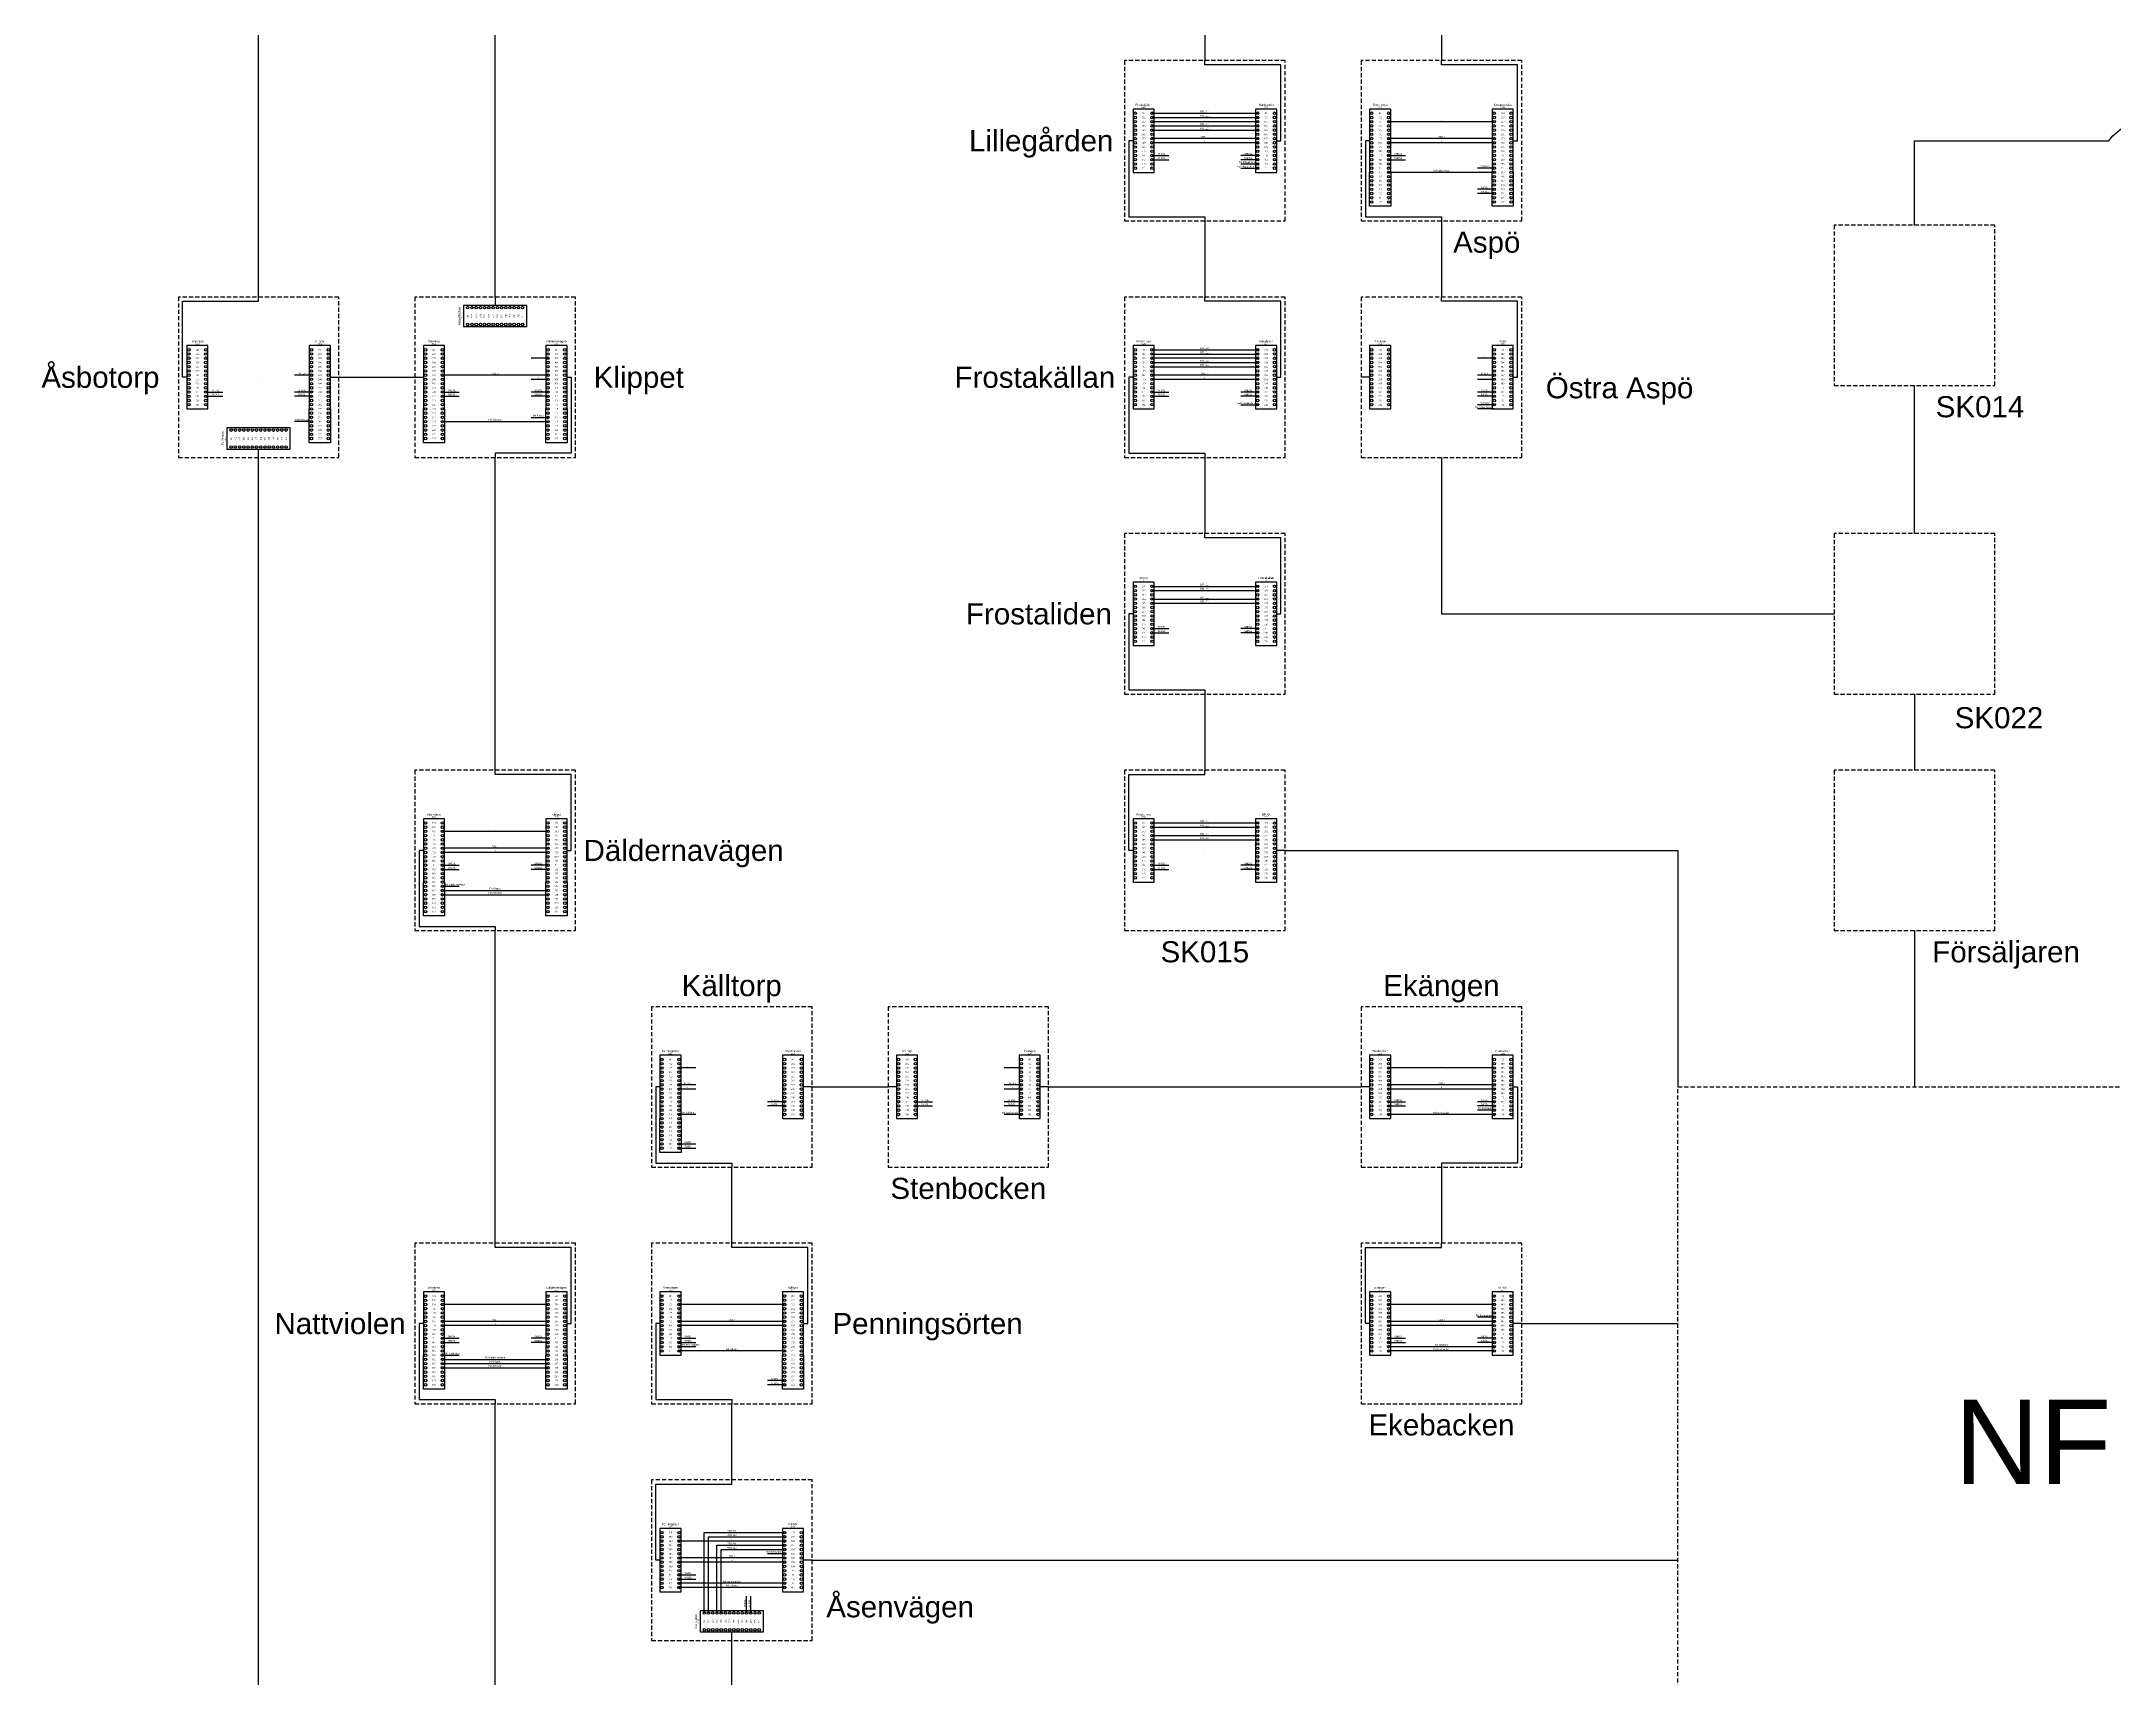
# Model space of a CAD drawing. Header units: millimetres. Extents: x -2095 to 4, y -833 to 1125.
# Drawn here: x -1953.1 to -1462.4, y 454 to 841.5 of the extents above; entities that cross this region are included whole.
import ezdxf
from ezdxf.enums import TextEntityAlignment as Align

# ---------------------------------------------------------------- set-up
doc = ezdxf.new("R2010")
doc.units = ezdxf.units.MM
doc.header["$MEASUREMENT"] = 0
doc.linetypes.add('DASHEDX2', pattern=[1.5, 1, -0.5])
for name, color, linetype in [('FEL', 1, 'Continuous'), ('Infotext', 7, 'Continuous'), ('Linje', 7, 'Continuous'), ('MINUS', 7, 'Continuous'), ('Plint', 7, 'Continuous'), ('PLUS', 7, 'Continuous'), ('RTU+', 7, 'Continuous'), ('RTU211', 5, 'Continuous'), ('SENEA', 3, 'Continuous'), ('Station', 7, 'DASHEDX2')]:
    doc.layers.add(name, color=color, linetype=linetype)
doc.styles.add('plintnummer', font='iso.shx')
doc.styles.get("Standard").update_dxf_attribs({"font": 'arial.ttf'})

# ---------------------------------------------------------------- blocks, each defined once
blk = doc.blocks.new('fstn')
blk.add_lwpolyline([(0, 168), (168, 168), (168, 0), (0, 0)], close=True)
blk.add_attdef('FÖRDELNINGSSTATION', text='', height=20).set_placement((84, 84), align=Align.MIDDLE_CENTER)
blk = doc.blocks.new('stn4')
blk.add_lwpolyline([(-19, -19), (19, -19), (19, 19), (-19, 19)], close=True)
blk.add_attdef('STATIONSNAMN', text='', height=5).set_placement((0, -24), align=Align.MIDDLE_CENTER)
blk = doc.blocks.new('*U12')
for p, q in [((5, 15), (0, 15)), ((0, 15), (0, 0)), ((5, 0), (5, 15))]:
    blk.add_line(p, q)
blk.add_lwpolyline([(5, 0), (5, -8), (0, -8), (0, 0)])
for centre in [(0.5, 14), (0.5, 13), (0.5, 12), (0.5, 11), (0.5, 10), (4.5, 14), (4.5, 13), (4.5, 12), (4.5, 11), (4.5, 10), (0.5, 9), (0.5, 8), (0.5, 7), (0.5, 6), (0.5, 5), (4.5, 9), (4.5, 8), (4.5, 7), (4.5, 6), (4.5, 5), (0.5, 4), (0.5, 3), (0.5, 2), (0.5, 1), (0.5, 0), (4.5, 4), (4.5, 3), (4.5, 2), (4.5, 1), (4.5, 0), (0.5, -1), (0.5, -2), (0.5, -3), (0.5, -4), (0.5, -5), (4.5, -1), (4.5, -2), (4.5, -3), (4.5, -4), (4.5, -5), (0.5, -6), (0.5, -7), (4.5, -6), (4.5, -7)]:
    blk.add_circle(centre, 0.3)
at = {"lineweight": 5, "char_height": 0.4, "attachment_point": 5, "style": 'plintnummer'}
for s, insert in [('204', (2.5, 11)), ('203', (2.5, 12)), ('205', (2.5, 10)), ('202', (2.5, 13)), ('201', (2.5, 14)), ('208', (2.5, 7)), ('206', (2.5, 9)), ('207', (2.5, 8)), ('209', (2.5, 6)), ('210', (2.5, 5)), ('214', (2.5, 1)), ('215', (2.5, 0)), ('212', (2.5, 3)), ('213', (2.5, 2)), ('211', (2.5, 4)), ('220', (2.5, -5)), ('216', (2.5, -1)), ('218', (2.5, -3)), ('219', (2.5, -4)), ('217', (2.5, -2)), ('222', (2.5, -7)), ('221', (2.5, -6))]:
    blk.add_mtext_dynamic_manual_height_columns(s, width=1.4076, gutter_width=1, heights=[0], dxfattribs=dict(at, insert=insert))
for tag, height, p in [('KABELNUMMER', 0.3, (2.5, 15.4)), ('TILL', 0.5, (2.5, 16))]:
    blk.add_attdef(tag, text='', height=height).set_placement(p, align=Align.MIDDLE_CENTER)
blk = doc.blocks.new('*U8')
for p, q in [((5, 15), (0, 15)), ((0, 15), (0, 0)), ((5, 0), (5, 15)), ((0, 0), (5, 0))]:
    blk.add_line(p, q)
for centre in [(0.5, 14), (0.5, 13), (0.5, 12), (0.5, 11), (0.5, 10), (4.5, 14), (4.5, 13), (4.5, 12), (4.5, 11), (4.5, 10), (0.5, 9), (0.5, 8), (0.5, 7), (0.5, 6), (0.5, 5), (4.5, 9), (4.5, 8), (4.5, 7), (4.5, 6), (4.5, 5), (0.5, 4), (0.5, 3), (0.5, 2), (0.5, 1), (4.5, 4), (4.5, 3), (4.5, 2), (4.5, 1)]:
    blk.add_circle(centre, 0.3)
at = {"lineweight": 5, "char_height": 0.4, "attachment_point": 5, "style": 'plintnummer'}
for s, insert in [('304', (2.5, 11)), ('302', (2.5, 13)), ('303', (2.5, 12)), ('305', (2.5, 10)), ('301', (2.5, 14)), ('308', (2.5, 7)), ('309', (2.5, 6)), ('306', (2.5, 9)), ('307', (2.5, 8)), ('310', (2.5, 5)), ('314', (2.5, 1)), ('313', (2.5, 2)), ('312', (2.5, 3)), ('311', (2.5, 4))]:
    blk.add_mtext_dynamic_manual_height_columns(s, width=1.4076, gutter_width=1, heights=[0], dxfattribs=dict(at, insert=insert))
for tag, height, p in [('KABELNUMMER', 0.3, (2.5, 15.4)), ('TILL', 0.5, (2.5, 16))]:
    blk.add_attdef(tag, text='', height=height).set_placement(p, align=Align.MIDDLE_CENTER)
blk = doc.blocks.new('*U4')
for p, q in [((5, 15), (0, 15)), ((0, 15), (0, 0)), ((5, 0), (5, 15)), ((0, 0), (5, 0))]:
    blk.add_line(p, q)
for centre in [(0.5, 14), (0.5, 13), (0.5, 12), (0.5, 11), (0.5, 10), (4.5, 14), (4.5, 13), (4.5, 12), (4.5, 11), (4.5, 10), (0.5, 9), (0.5, 8), (0.5, 7), (0.5, 6), (0.5, 5), (4.5, 9), (4.5, 8), (4.5, 7), (4.5, 6), (4.5, 5), (0.5, 4), (0.5, 3), (0.5, 2), (0.5, 1), (4.5, 4), (4.5, 3), (4.5, 2), (4.5, 1)]:
    blk.add_circle(centre, 0.3)
at = {"lineweight": 5, "char_height": 0.4, "attachment_point": 5, "style": 'plintnummer'}
for s, insert in [('104', (2.5, 11)), ('103', (2.5, 12)), ('105', (2.5, 10)), ('102', (2.5, 13)), ('101', (2.5, 14)), ('108', (2.5, 7)), ('106', (2.5, 9)), ('107', (2.5, 8)), ('109', (2.5, 6)), ('110', (2.5, 5)), ('114', (2.5, 1)), ('112', (2.5, 3)), ('113', (2.5, 2)), ('111', (2.5, 4))]:
    blk.add_mtext_dynamic_manual_height_columns(s, width=1.4076, gutter_width=1, heights=[0], dxfattribs=dict(at, insert=insert))
for tag, height, p in [('KABELNUMMER', 0.3, (2.5, 15.4)), ('TILL', 0.5, (2.5, 16))]:
    blk.add_attdef(tag, text='', height=height).set_placement(p, align=Align.MIDDLE_CENTER)
blk = doc.blocks.new('*U5')
for p, q in [((5, 15), (0, 15)), ((0, 15), (0, 0)), ((5, 0), (5, 15)), ((0, 0), (5, 0))]:
    blk.add_line(p, q)
for centre in [(0.5, 14), (0.5, 13), (0.5, 12), (0.5, 11), (0.5, 10), (4.5, 14), (4.5, 13), (4.5, 12), (4.5, 11), (4.5, 10), (0.5, 9), (0.5, 8), (0.5, 7), (0.5, 6), (0.5, 5), (4.5, 9), (4.5, 8), (4.5, 7), (4.5, 6), (4.5, 5), (0.5, 4), (0.5, 3), (0.5, 2), (0.5, 1), (4.5, 4), (4.5, 3), (4.5, 2), (4.5, 1)]:
    blk.add_circle(centre, 0.3)
at = {"lineweight": 5, "char_height": 0.4, "attachment_point": 5, "style": 'plintnummer'}
for s, insert in [('204', (2.5, 11)), ('203', (2.5, 12)), ('205', (2.5, 10)), ('202', (2.5, 13)), ('201', (2.5, 14)), ('208', (2.5, 7)), ('206', (2.5, 9)), ('207', (2.5, 8)), ('209', (2.5, 6)), ('210', (2.5, 5)), ('214', (2.5, 1)), ('212', (2.5, 3)), ('213', (2.5, 2)), ('211', (2.5, 4))]:
    blk.add_mtext_dynamic_manual_height_columns(s, width=1.4076, gutter_width=1, heights=[0], dxfattribs=dict(at, insert=insert))
for tag, height, p in [('KABELNUMMER', 0.3, (2.5, 15.4)), ('TILL', 0.5, (2.5, 16))]:
    blk.add_attdef(tag, text='', height=height).set_placement(p, align=Align.MIDDLE_CENTER)
blk = doc.blocks.new('*U13')
for p, q in [((5, 15), (0, 15)), ((0, 15), (0, 0)), ((5, 0), (5, 15))]:
    blk.add_line(p, q)
blk.add_lwpolyline([(5, 0), (5, -8), (0, -8), (0, 0)])
for centre in [(0.5, 14), (0.5, 13), (0.5, 12), (0.5, 11), (0.5, 10), (4.5, 14), (4.5, 13), (4.5, 12), (4.5, 11), (4.5, 10), (0.5, 9), (0.5, 8), (0.5, 7), (0.5, 6), (0.5, 5), (4.5, 9), (4.5, 8), (4.5, 7), (4.5, 6), (4.5, 5), (0.5, 4), (0.5, 3), (0.5, 2), (0.5, 1), (0.5, 0), (4.5, 4), (4.5, 3), (4.5, 2), (4.5, 1), (4.5, 0), (0.5, -1), (0.5, -2), (0.5, -3), (0.5, -4), (0.5, -5), (4.5, -1), (4.5, -2), (4.5, -3), (4.5, -4), (4.5, -5), (0.5, -6), (0.5, -7), (4.5, -6), (4.5, -7)]:
    blk.add_circle(centre, 0.3)
at = {"lineweight": 5, "char_height": 0.4, "attachment_point": 5, "style": 'plintnummer'}
for s, insert in [('104', (2.5, 11)), ('103', (2.5, 12)), ('105', (2.5, 10)), ('102', (2.5, 13)), ('101', (2.5, 14)), ('108', (2.5, 7)), ('106', (2.5, 9)), ('107', (2.5, 8)), ('109', (2.5, 6)), ('110', (2.5, 5)), ('114', (2.5, 1)), ('115', (2.5, 0)), ('112', (2.5, 3)), ('113', (2.5, 2)), ('111', (2.5, 4)), ('120', (2.5, -5)), ('115', (2.5, -1)), ('118', (2.5, -3)), ('119', (2.5, -4)), ('117', (2.5, -2)), ('122', (2.5, -7)), ('121', (2.5, -6))]:
    blk.add_mtext_dynamic_manual_height_columns(s, width=1.4076, gutter_width=1, heights=[0], dxfattribs=dict(at, insert=insert))
for tag, height, p in [('KABELNUMMER', 0.3, (2.5, 15.4)), ('TILL', 0.5, (2.5, 16))]:
    blk.add_attdef(tag, text='', height=height).set_placement(p, align=Align.MIDDLE_CENTER)

msp = doc.modelspace()

# ---------------------------------------------------------------- linework, layer by layer
at = {"layer": 'FEL'}
for points in [[(-1669.24, 812.49), (-1665.24, 812.49)], [(-1669.24, 811.49), (-1665.24, 811.49)], [(-1609.24, 810.49), (-1634.24, 810.49)], [(-1609.24, 811.49), (-1613.24, 811.49)], [(-1889.24, 751.49), (-1893.24, 751.49)], [(-1858.24, 751.49), (-1833.24, 751.49)], [(-1837.24, 752.49), (-1833.24, 752.49)], [(-1669.24, 755.49), (-1665.24, 755.49)], [(-1609.24, 755.49), (-1613.24, 755.49)], [(-1609.24, 754.49), (-1613.24, 754.49)], [(-1858.24, 641.49), (-1854.24, 641.49)], [(-1858.24, 640.49), (-1833.24, 640.49)], [(-1858.24, 639.49), (-1833.24, 639.49)], [(-1798.24, 587.49), (-1802.24, 587.49)], [(-1721.24, 587.49), (-1725.24, 587.49)], [(-1609.24, 587.49), (-1634.24, 587.49)], [(-1609.24, 588.49), (-1613.24, 588.49)], [(-1609.24, 539.49), (-1613.24, 539.49)], [(-1858.24, 530.49), (-1854.24, 530.49)], [(-1798.24, 532.49), (-1802.24, 532.49)], [(-1777.24, 531.49), (-1802.24, 531.49)], [(-1609.24, 532.49), (-1634.24, 532.49)], [(-1609.24, 531.49), (-1634.24, 531.49)], [(-1858.24, 529.49), (-1833.24, 529.49)], [(-1858.24, 528.49), (-1833.24, 528.49)], [(-1858.24, 527.49), (-1833.24, 527.49)], [(-1777.24, 483.49), (-1781.24, 483.49)], [(-1777.24, 476.49), (-1802.24, 476.49)], [(-1777.24, 475.49), (-1802.24, 475.49)]]:
    msp.add_lwpolyline(points, dxfattribs=at)
at = {"layer": 'Linje'}
for points in [[(-1845.74, 780.99), (-1845.74, 966.99)], [(-1901.74, 780.99), (-1901.74, 854.99)], [(-1677.74, 854.99), (-1677.74, 836.99)], [(-1660.74, 817.99), (-1659.74, 817.99), (-1659.74, 835.99), (-1677.74, 835.99), (-1677.74, 836.99)], [(-1604.74, 817.99), (-1603.74, 817.99), (-1603.74, 835.99), (-1621.74, 835.99), (-1621.74, 836.99)], [(-1694.74, 817.99), (-1695.74, 817.99), (-1695.74, 799.99), (-1677.74, 799.99), (-1677.74, 798.99)], [(-1638.74, 817.99), (-1639.74, 817.99), (-1639.74, 799.99), (-1621.74, 799.99), (-1621.74, 798.99)], [(-1677.74, 798.99), (-1677.74, 780.99)], [(-1918.74, 761.99), (-1919.74, 761.99), (-1919.74, 779.99), (-1901.74, 779.99), (-1901.74, 780.99)], [(-1845.74, 780.99), (-1845.74, 778.99)], [(-1660.74, 761.99), (-1659.74, 761.99), (-1659.74, 779.99), (-1677.74, 779.99), (-1677.74, 780.99)], [(-1604.74, 761.99), (-1603.74, 761.99), (-1603.74, 779.99), (-1621.74, 779.99), (-1621.74, 780.99)], [(-1884.74, 761.99), (-1882.74, 761.99)], [(-1882.74, 761.99), (-1864.74, 761.99)], [(-1864.74, 761.99), (-1862.74, 761.99)], [(-1828.74, 761.99), (-1827.74, 761.99), (-1827.74, 743.99), (-1845.74, 743.99), (-1845.74, 742.99)], [(-1694.74, 761.99), (-1695.74, 761.99), (-1695.74, 743.99), (-1677.74, 743.99), (-1677.74, 742.99)], [(-1638.74, 761.99), (-1640.74, 761.99)], [(-1509.74, 724.99), (-1509.74, 760.02)], [(-1901.74, 742.99), (-1901.74, 744.99)], [(-1864.74, 313.99), (-1901.74, 313.99), (-1901.74, 742.99)], [(-1845.74, 668.99), (-1845.74, 742.99)], [(-1677.74, 742.99), (-1677.74, 724.99)], [(-1621.74, 742.99), (-1621.74, 705.99), (-1528.74, 705.99)], [(-1660.74, 705.99), (-1659.74, 705.99), (-1659.74, 723.99), (-1677.74, 723.99), (-1677.74, 724.99)], [(-1694.74, 705.99), (-1695.74, 705.99), (-1695.74, 687.99), (-1677.74, 687.99), (-1677.74, 686.99)], [(-1677.74, 686.99), (-1677.74, 668.99)], [(-1509.74, 686.99), (-1509.74, 668.99)], [(-1828.74, 649.99), (-1827.74, 649.99), (-1827.74, 667.99), (-1845.74, 667.99), (-1845.74, 668.99)], [(-1694.74, 649.99), (-1695.74, 649.99), (-1695.74, 667.99), (-1677.74, 667.99), (-1677.74, 668.99)], [(-1862.74, 649.99), (-1863.74, 649.99), (-1863.74, 631.99), (-1845.74, 631.99), (-1845.74, 630.99)], [(-1658.74, 649.99), (-1660.74, 649.99)], [(-1658.74, 649.99), (-1565.74, 649.99), (-1565.74, 593.99)], [(-1845.74, 556.99), (-1845.74, 630.99)], [(-1509.74, 630.99), (-1509.74, 593.99)], [(-1806.74, 593.99), (-1807.74, 593.99), (-1807.74, 575.99), (-1789.74, 575.99), (-1789.74, 574.99)], [(-1770.74, 593.99), (-1772.74, 593.99)], [(-1770.74, 593.99), (-1752.74, 593.99)], [(-1750.74, 593.99), (-1752.74, 593.99)], [(-1714.74, 593.99), (-1716.74, 593.99)], [(-1714.74, 593.99), (-1640.74, 593.99)], [(-1638.74, 593.99), (-1640.74, 593.99)], [(-1604.74, 593.99), (-1603.74, 593.99), (-1603.74, 575.99), (-1621.74, 575.99), (-1621.74, 574.99)], [(-1789.74, 556.99), (-1789.74, 574.99)], [(-1621.74, 574.99), (-1621.74, 556.99)], [(-1828.74, 537.99), (-1827.74, 537.99), (-1827.74, 555.99), (-1845.74, 555.99), (-1845.74, 556.99)], [(-1772.74, 537.99), (-1771.74, 537.99), (-1771.74, 555.99), (-1789.74, 555.99), (-1789.74, 556.99)], [(-1638.74, 537.99), (-1639.74, 537.99), (-1639.74, 555.99), (-1621.74, 555.99), (-1621.74, 556.99)], [(-1862.74, 537.99), (-1863.74, 537.99), (-1863.74, 519.99), (-1845.74, 519.99), (-1845.74, 518.99)], [(-1806.74, 537.99), (-1807.74, 537.99), (-1807.74, 519.99), (-1789.74, 519.99), (-1789.74, 518.99)], [(-1602.74, 537.99), (-1604.74, 537.99)], [(-1602.74, 537.99), (-1565.74, 537.99)], [(-1845.74, 444.99), (-1845.74, 518.99)], [(-1789.74, 500.99), (-1789.74, 518.99)], [(-1806.74, 481.99), (-1807.74, 481.99), (-1807.74, 499.99), (-1789.74, 499.99), (-1789.74, 500.99)], [(-1770.74, 481.99), (-1772.74, 481.99)], [(-1770.74, 481.99), (-1565.74, 481.99)], [(-1789.74, 462.99), (-1789.74, 464.99)], [(-1789.74, 444.99), (-1789.74, 462.99)]]:
    msp.add_lwpolyline(points, dxfattribs=at)
msp.add_lwpolyline([(-1509.74, 798.02), (-1509.74, 817.99), (-1463.74, 817.99, -0.5), (-1443.74, 817.99), (-1416.74, 817.99)], format="xyb", dxfattribs=at)
for points in [[(-1901.74, 761.99), (-1901.74, 761.99)], [(-1677.74, 649.99), (-1677.74, 649.99)], [(-1621.74, 593.99), (-1621.74, 593.99)], [(-1789.74, 481.99), (-1789.74, 481.99)]]:
    msp.add_lwpolyline(points, close=True, dxfattribs=at)
at = {"layer": 'MINUS'}
for points in [[(-1665.24, 822.49), (-1690.24, 822.49)], [(-1609.24, 822.49), (-1634.24, 822.49)], [(-1833.24, 766.49), (-1837.24, 766.49)], [(-1665.24, 766.49), (-1690.24, 766.49)], [(-1609.24, 766.49), (-1613.24, 766.49)], [(-1833.24, 654.49), (-1858.24, 654.49)], [(-1798.24, 598.49), (-1802.24, 598.49)], [(-1721.24, 598.49), (-1725.24, 598.49)], [(-1609.24, 598.49), (-1634.24, 598.49)], [(-1833.24, 542.49), (-1858.24, 542.49)], [(-1777.24, 542.49), (-1802.24, 542.49)], [(-1609.24, 542.49), (-1634.24, 542.49)], [(-1777.24, 486.49), (-1802.24, 486.49)]]:
    msp.add_lwpolyline(points, dxfattribs=at)
at = {"layer": 'PLUS'}
for points in [[(-1621.74, 854.99), (-1621.74, 836.99)], [(-1665.24, 817.49), (-1690.24, 817.49)], [(-1609.24, 817.49), (-1634.24, 817.49)], [(-1621.74, 798.99), (-1621.74, 780.99)], [(-1833.24, 761.49), (-1837.24, 761.49)], [(-1665.24, 761.49), (-1690.24, 761.49)], [(-1609.24, 761.49), (-1613.24, 761.49)], [(-1833.24, 649.49), (-1858.24, 649.49)], [(-1798.24, 593.49), (-1802.24, 593.49)], [(-1721.24, 593.49), (-1725.24, 593.49)], [(-1609.24, 593.49), (-1634.24, 593.49)], [(-1833.24, 537.49), (-1858.24, 537.49)], [(-1777.24, 537.49), (-1802.24, 537.49)], [(-1609.24, 537.49), (-1634.24, 537.49)], [(-1777.24, 481.49), (-1802.24, 481.49)]]:
    msp.add_lwpolyline(points, dxfattribs=at)
at = {"layer": 'RTU+'}
for points in [[(-1665.24, 818.49), (-1690.24, 818.49), (-1690.24, 818.49), (-1690.24, 818.49)], [(-1609.24, 818.49), (-1634.24, 818.49), (-1634.24, 818.49), (-1634.24, 818.49)], [(-1889.24, 762.49), (-1893.24, 762.49)], [(-1833.24, 762.49), (-1858.24, 762.49), (-1858.24, 762.49), (-1858.24, 762.49)], [(-1665.24, 762.49), (-1690.24, 762.49), (-1690.24, 762.49), (-1690.24, 762.49)], [(-1609.24, 762.49), (-1613.24, 762.49)], [(-1833.24, 650.49), (-1858.24, 650.49), (-1858.24, 650.49), (-1858.24, 650.49)], [(-1798.24, 594.49), (-1802.24, 594.49), (-1802.24, 594.49), (-1802.24, 594.49)], [(-1721.24, 594.49), (-1725.24, 594.49)], [(-1609.24, 594.49), (-1634.24, 594.49), (-1634.24, 594.49), (-1634.24, 594.49)], [(-1833.24, 538.49), (-1858.24, 538.49), (-1858.24, 538.49), (-1858.24, 538.49)], [(-1777.24, 538.49), (-1802.24, 538.49), (-1802.24, 538.49), (-1802.24, 538.49)], [(-1609.24, 538.49), (-1634.24, 538.49), (-1634.24, 538.49), (-1634.24, 538.49)], [(-1777.24, 482.49), (-1802.24, 482.49), (-1802.24, 482.49), (-1802.24, 482.49)]]:
    msp.add_lwpolyline(points, dxfattribs=at)
at = {"layer": 'RTU211'}
for points in [[(-1690.24, 824.49), (-1665.24, 824.49)], [(-1690.24, 823.49), (-1665.24, 823.49)], [(-1690.24, 821.49), (-1665.24, 821.49)], [(-1690.24, 820.49), (-1665.24, 820.49)], [(-1690.24, 768.49), (-1665.24, 768.49)], [(-1690.24, 767.49), (-1665.24, 767.49)], [(-1690.24, 765.49), (-1665.24, 765.49)], [(-1690.24, 764.49), (-1665.24, 764.49)], [(-1690.24, 712.49), (-1665.24, 712.49)], [(-1690.24, 711.49), (-1665.24, 711.49)], [(-1690.24, 709.49), (-1665.24, 709.49)], [(-1690.24, 708.49), (-1665.24, 708.49)], [(-1690.24, 656.49), (-1665.24, 656.49)], [(-1690.24, 655.49), (-1665.24, 655.49)], [(-1690.24, 653.49), (-1665.24, 653.49)], [(-1690.24, 652.49), (-1665.24, 652.49)], [(-1796.24, 469.49), (-1796.24, 488.49), (-1777.24, 488.49)], [(-1795.24, 469.49), (-1795.24, 487.49), (-1777.24, 487.49)], [(-1793.24, 469.49), (-1793.24, 485.49), (-1777.24, 485.49)], [(-1792.24, 469.49), (-1792.24, 484.49), (-1777.24, 484.49)]]:
    msp.add_lwpolyline(points, dxfattribs=at)
at = {"layer": 'SENEA'}
for points in [[(-1690.24, 814.49), (-1686.24, 814.49)], [(-1690.24, 813.49), (-1686.24, 813.49)], [(-1665.24, 814.49), (-1669.24, 814.49)], [(-1665.24, 813.49), (-1669.24, 813.49)], [(-1634.24, 814.49), (-1630.24, 814.49)], [(-1634.24, 813.49), (-1630.24, 813.49)], [(-1609.24, 806.49), (-1613.24, 806.49)], [(-1609.24, 805.49), (-1613.24, 805.49)], [(-1914.24, 758.49), (-1910.24, 758.49)], [(-1914.24, 757.49), (-1910.24, 757.49)], [(-1889.24, 758.49), (-1893.24, 758.49)], [(-1889.24, 757.49), (-1893.24, 757.49)], [(-1858.24, 758.49), (-1854.24, 758.49)], [(-1858.24, 757.49), (-1854.24, 757.49)], [(-1833.24, 758.49), (-1837.24, 758.49)], [(-1833.24, 757.49), (-1837.24, 757.49)], [(-1690.24, 758.49), (-1686.24, 758.49)], [(-1690.24, 757.49), (-1686.24, 757.49)], [(-1665.24, 758.49), (-1669.24, 758.49)], [(-1665.24, 757.49), (-1669.24, 757.49)], [(-1609.24, 758.49), (-1613.24, 758.49)], [(-1609.24, 757.49), (-1613.24, 757.49)], [(-1690.24, 702.49), (-1686.24, 702.49)], [(-1665.24, 702.49), (-1669.24, 702.49)], [(-1690.24, 701.49), (-1686.24, 701.49)], [(-1665.24, 701.49), (-1669.24, 701.49)], [(-1858.24, 646.49), (-1854.24, 646.49)], [(-1858.24, 645.49), (-1854.24, 645.49)], [(-1833.24, 646.49), (-1837.24, 646.49)], [(-1833.24, 645.49), (-1837.24, 645.49)], [(-1690.24, 646.49), (-1686.24, 646.49)], [(-1690.24, 645.49), (-1686.24, 645.49)], [(-1665.24, 646.49), (-1669.24, 646.49)], [(-1665.24, 645.49), (-1669.24, 645.49)], [(-1777.24, 590.49), (-1781.24, 590.49)], [(-1777.24, 589.49), (-1781.24, 589.49)], [(-1746.24, 590.49), (-1742.24, 590.49)], [(-1746.24, 589.49), (-1742.24, 589.49)], [(-1721.24, 590.49), (-1725.24, 590.49)], [(-1721.24, 589.49), (-1725.24, 589.49)], [(-1634.24, 590.49), (-1630.24, 590.49)], [(-1634.24, 589.49), (-1630.24, 589.49)], [(-1609.24, 590.49), (-1613.24, 590.49)], [(-1609.24, 589.49), (-1613.24, 589.49)], [(-1802.24, 580.49), (-1798.24, 580.49)], [(-1802.24, 579.49), (-1798.24, 579.49)], [(-1858.24, 534.49), (-1854.24, 534.49)], [(-1858.24, 533.49), (-1854.24, 533.49)], [(-1833.24, 534.49), (-1837.24, 534.49)], [(-1833.24, 533.49), (-1837.24, 533.49)], [(-1802.24, 534.49), (-1798.24, 534.49)], [(-1802.24, 533.49), (-1798.24, 533.49)], [(-1634.24, 534.49), (-1630.24, 534.49)], [(-1634.24, 533.49), (-1630.24, 533.49)], [(-1609.24, 534.49), (-1613.24, 534.49)], [(-1609.24, 533.49), (-1613.24, 533.49)], [(-1777.24, 524.49), (-1781.24, 524.49)], [(-1777.24, 523.49), (-1781.24, 523.49)], [(-1802.24, 478.49), (-1798.24, 478.49)], [(-1802.24, 477.49), (-1798.24, 477.49)], [(-1786.24, 469.49), (-1786.24, 473.49)], [(-1785.24, 469.49), (-1785.24, 473.49)]]:
    msp.add_lwpolyline(points, dxfattribs=at)

# ---------------------------------------------------------------- block references
at = {"layer": 'Plint'}
for name, p, values in [('*U5', (-1694.74, 810.49), {'TILL': 'Frostakällan', 'KABELNUMMER': 'S297'}), ('*U4', (-1665.74, 810.49), {'TILL': 'Halsbandet', 'KABELNUMMER': 'S235'}), ('*U13', (-1638.74, 810.49), {'TILL': 'Östra Aspö', 'KABELNUMMER': 'S435'}), ('*U12', (-1609.74, 810.49), {'TILL': 'Karstorpssjön', 'KABELNUMMER': 'S544'}), ('*U8', (-1918.74, 754.49), {'TILL': 'Höjentorp', 'KABELNUMMER': 'S613'}), ('*U12', (-1889.74, 754.49), {'TILL': 'Klippet', 'KABELNUMMER': 'S371'}), ('*U12', (-1862.74, 754.49), {'TILL': 'Åsbotorp', 'KABELNUMMER': 'S371'}), ('*U13', (-1833.74, 754.49), {'TILL': 'Däldernavägen', 'KABELNUMMER': 'S369'}), ('*U4', (-1694.74, 754.49), {'TILL': 'Frostaliden', 'KABELNUMMER': 'S460'}), ('*U5', (-1665.74, 754.49), {'TILL': 'Lillegården', 'KABELNUMMER': 'S297'}), ('*U5', (-1638.74, 754.49), {'TILL': 'För ände', 'KABELNUMMER': 'S746'}), ('*U4', (-1609.74, 754.49), {'TILL': 'Aspö', 'KABELNUMMER': 'S435'}), ('*U5', (-1694.74, 698.49), {'TILL': 'SK015', 'KABELNUMMER': 'S'}), ('*U5', (-1665.74, 698.49), {'TILL': 'Frostakällan', 'KABELNUMMER': 'S'}), ('*U13', (-1862.74, 642.49), {'TILL': 'Nattviolen', 'KABELNUMMER': 'S332'}), ('*U12', (-1833.74, 642.49), {'TILL': 'Klippet', 'KABELNUMMER': 'S369'}), ('*U5', (-1694.74, 642.49), {'TILL': 'Frostaliden', 'KABELNUMMER': 'S297'}), ('*U5', (-1665.74, 642.49), {'TILL': 'NF-KK', 'KABELNUMMER': 'S273'}), ('*U13', (-1806.74, 586.49), {'TILL': 'Penningörten', 'KABELNUMMER': 'S352'}), ('*U5', (-1777.74, 586.49), {'TILL': 'Stenbocken', 'KABELNUMMER': 'S312'}), ('*U5', (-1750.74, 586.49), {'TILL': 'Källtorp', 'KABELNUMMER': 'S312'}), ('*U4', (-1721.74, 586.49), {'TILL': 'Ekängen', 'KABELNUMMER': 'S275'}), ('*U5', (-1638.74, 586.49), {'TILL': 'Stenbocken', 'KABELNUMMER': 'S275'}), ('*U4', (-1609.74, 586.49), {'TILL': 'Ekebacken', 'KABELNUMMER': 'S326'}), ('*U13', (-1862.74, 530.49), {'TILL': 'Stammen', 'KABELNUMMER': 'S332'}), ('*U12', (-1833.74, 530.49), {'TILL': 'Däldernavägen', 'KABELNUMMER': 'S489'}), ('*U4', (-1806.74, 530.49), {'TILL': 'Åsenvägen', 'KABELNUMMER': 'S324'}), ('*U12', (-1777.74, 530.49), {'TILL': 'Källtorp', 'KABELNUMMER': 'S352'}), ('*U5', (-1638.74, 530.49), {'TILL': 'Ekängen', 'KABELNUMMER': 'S275'}), ('*U4', (-1609.74, 530.49), {'TILL': 'NF-KK', 'KABELNUMMER': 'S411'}), ('*U8', (-1806.74, 474.49), {'TILL': 'Penningörten', 'KABELNUMMER': 'S324'}), ('*U4', (-1777.74, 474.49), {'TILL': 'NF-KK', 'KABELNUMMER': 'S193'})]:
    msp.add_blockref(name, p, dxfattribs=at).add_auto_attribs(values)
at = {"layer": 'Plint', "rotation": 90.00000000000001}
for name, p, values in [('*U8', (-1838.24, 773.99), {'TILL': 'Hasselbacken', 'KABELNUMMER': 'S727'}), ('*U4', (-1894.24, 744.99), {'TILL': 'TV-Station', 'KABELNUMMER': 'S577'}), ('*U5', (-1782.24, 464.99), {'TILL': 'Gullpudran', 'KABELNUMMER': 'S193'})]:
    msp.add_blockref(name, p, dxfattribs=at).add_auto_attribs(values)
at = {"layer": 'Station'}
ref = msp.add_blockref('stn4', (-1677.74, 817.99), dxfattribs=at)
ref.add_attrib('STATIONSNAMN', 'Lillegården', dxfattribs={"layer": '0', "height": 5}).set_placement((-1716.49, 817.99), align=Align.MIDDLE_CENTER)
ref = msp.add_blockref('stn4', (-1621.74, 817.99), dxfattribs=at)
ref.add_attrib('STATIONSNAMN', 'Aspö', dxfattribs={"layer": '0', "height": 5}).set_placement((-1611.01, 793.99), align=Align.MIDDLE_CENTER)
ref = msp.add_blockref('stn4', (-1509.74, 779.02), dxfattribs=at)
ref.add_attrib('STATIONSNAMN', 'SK014', dxfattribs={"layer": '0', "height": 5}).set_placement((-1494.25, 755.02), align=Align.MIDDLE_CENTER)
ref = msp.add_blockref('stn4', (-1901.74, 761.99), dxfattribs=at)
ref.add_attrib('STATIONSNAMN', 'Åsbotorp', dxfattribs={"layer": '0', "height": 5}).set_placement((-1939.19, 761.99), align=Align.MIDDLE_CENTER)
ref = msp.add_blockref('stn4', (-1845.74, 761.99), dxfattribs=at)
ref.add_attrib('STATIONSNAMN', 'Klippet', dxfattribs={"layer": '0', "height": 5}).set_placement((-1811.74, 761.99), align=Align.MIDDLE_CENTER)
ref = msp.add_blockref('stn4', (-1677.74, 761.99), dxfattribs=at)
ref.add_attrib('STATIONSNAMN', 'Frostakällan', dxfattribs={"layer": '0', "height": 5}).set_placement((-1717.98, 761.99), align=Align.MIDDLE_CENTER)
ref = msp.add_blockref('stn4', (-1621.74, 761.99), dxfattribs=at)
ref.add_attrib('STATIONSNAMN', 'Östra Aspö', dxfattribs={"layer": '0', "height": 5}).set_placement((-1579.57, 759.51), align=Align.MIDDLE_CENTER)
ref = msp.add_blockref('stn4', (-1677.74, 705.99), dxfattribs=at)
ref.add_attrib('STATIONSNAMN', 'Frostaliden', dxfattribs={"layer": '0', "height": 5}).set_placement((-1717.02, 705.99), align=Align.MIDDLE_CENTER)
ref = msp.add_blockref('stn4', (-1509.74, 705.99), dxfattribs=at)
ref.add_attrib('STATIONSNAMN', 'SK022', dxfattribs={"layer": '0', "height": 5}).set_placement((-1489.75, 681.4), align=Align.MIDDLE_CENTER)
ref = msp.add_blockref('stn4', (-1845.74, 649.99), dxfattribs=at)
ref.add_attrib('STATIONSNAMN', 'Däldernavägen', dxfattribs={"layer": '0', "height": 5}).set_placement((-1801.13, 649.99), align=Align.MIDDLE_CENTER)
for name, p, values in [('stn4', (-1677.74, 649.99), {'STATIONSNAMN': 'SK015'}), ('stn4', (-1733.74, 593.99), {'STATIONSNAMN': 'Stenbocken'}), ('fstn', (-1565.74, 425.99), {'FÖRDELNINGSSTATION': 'NF'}), ('stn4', (-1621.74, 537.99), {'STATIONSNAMN': 'Ekebacken'})]:
    msp.add_blockref(name, p, dxfattribs=at).add_auto_attribs(values)
ref = msp.add_blockref('stn4', (-1509.74, 649.99), dxfattribs=at)
ref.add_attrib('STATIONSNAMN', 'Försäljaren', dxfattribs={"layer": '0', "height": 5}).set_placement((-1488.07, 625.99), align=Align.MIDDLE_CENTER)
ref = msp.add_blockref('stn4', (-1789.74, 593.99), dxfattribs=at)
ref.add_attrib('STATIONSNAMN', 'Källtorp', dxfattribs={"layer": '0', "height": 5}).set_placement((-1789.74, 617.99), align=Align.MIDDLE_CENTER)
ref = msp.add_blockref('stn4', (-1621.74, 593.99), dxfattribs=at)
ref.add_attrib('STATIONSNAMN', 'Ekängen', dxfattribs={"layer": '0', "height": 5}).set_placement((-1621.74, 617.99), align=Align.MIDDLE_CENTER)
ref = msp.add_blockref('stn4', (-1845.74, 537.99), dxfattribs=at)
ref.add_attrib('STATIONSNAMN', 'Nattviolen', dxfattribs={"layer": '0', "height": 5}).set_placement((-1882.46, 537.99), align=Align.MIDDLE_CENTER)
ref = msp.add_blockref('stn4', (-1789.74, 537.99), dxfattribs=at)
ref.add_attrib('STATIONSNAMN', 'Penningsörten', dxfattribs={"layer": '0', "height": 5}).set_placement((-1743.38, 537.99), align=Align.MIDDLE_CENTER)
ref = msp.add_blockref('stn4', (-1789.74, 481.99), dxfattribs=at)
ref.add_attrib('STATIONSNAMN', 'Åsenvägen', dxfattribs={"layer": '0', "height": 5}).set_placement((-1749.88, 470.94), align=Align.MIDDLE_CENTER)

# ---------------------------------------------------------------- texts
at = {"layer": 'Infotext', "char_height": 0.4, "attachment_point": 5}
for s, width, insert in [('RTU 211', 3.887, (-1677.74, 824.89)), ('RTU 211', 3.887, (-1677.74, 823.89)), ('RTU 211', 3.887, (-1677.74, 821.89)), ('RTU 211', 3.887, (-1677.74, 820.89)), ('-', 3.887, (-1677.74, 822.89)), ('-', 3.887, (-1621.74, 822.89)), ('SHDSL', 3.887, (-1687.99, 814.89)), ('RTU +', 3.887, (-1677.74, 818.89)), ('+', 3.887, (-1677.74, 817.89)), ('SHDSL', 3.887, (-1667.49, 814.89)), ('SHDSL', 3.887, (-1631.99, 814.89)), ('RTU +', 3.887, (-1621.74, 818.89)), ('+', 3.887, (-1621.74, 817.89)), ('SHDSL', 3.887, (-1687.99, 813.89)), ('Fel Frostakällan', 6.4781, (-1668.04, 811.89)), ('Fel Lillegården', 3.887, (-1667.85, 812.89)), ('SHDSL', 3.887, (-1667.49, 813.89)), ('SHDSL', 3.887, (-1631.99, 813.89)), ('Fel Östra Aspö', 3.887, (-1621.74, 810.89)), ('Fel Aspö', 3.887, (-1611.49, 811.89)), ('SHDSL', 3.887, (-1611.49, 806.89)), ('SHDSL', 3.887, (-1611.49, 805.89)), ('-', 3.887, (-1835.49, 766.89)), ('RTU 211', 3.887, (-1677.74, 768.89)), ('RTU 211', 3.887, (-1677.74, 767.89)), ('RTU 211', 3.887, (-1677.74, 765.89)), ('-', 3.887, (-1677.74, 766.89)), ('-', 3.887, (-1611.49, 766.89)), ('RTU +', 3.887, (-1891.24, 762.89)), ('RTU +', 3.887, (-1845.74, 762.89)), ('+', 3.887, (-1835.49, 761.89)), ('RTU 211', 3.887, (-1677.74, 764.89)), ('RTU +', 3.887, (-1677.74, 762.89)), ('+', 3.887, (-1677.74, 761.89)), ('RTU +', 3.887, (-1611.49, 762.89)), ('+', 3.887, (-1611.49, 761.89)), ('SHDSL', 3.887, (-1911.99, 758.89)), ('SHDSL', 3.887, (-1911.99, 757.89)), ('SHDSL', 3.887, (-1891.49, 758.89)), ('SHDSL', 3.887, (-1891.49, 757.89)), ('SHDSL', 3.887, (-1855.99, 758.89)), ('SHDSL', 3.887, (-1855.99, 757.89)), ('SHDSL', 3.887, (-1835.49, 758.89)), ('SHDSL', 3.887, (-1835.49, 757.89)), ('SHDSL', 3.887, (-1687.99, 758.89)), ('SHDSL', 3.887, (-1687.99, 757.89)), ('Fel Frostakällan', 6.4781, (-1668.01, 755.89)), ('SHDSL', 3.887, (-1667.49, 758.89)), ('SHDSL', 3.887, (-1667.49, 757.89)), ('Fel Aspö', 3.887, (-1611.49, 755.89)), ('SHDSL', 3.887, (-1611.49, 758.89)), ('SHDSL', 3.887, (-1611.49, 757.89)), ('Fel Åsbotorp', 3.887, (-1891.44, 751.89)), ('Fel Åsbotorp', 3.887, (-1845.74, 751.89)), ('Fel Klippet', 3.887, (-1835.49, 752.89)), ('Fel Östra Aspö', 3.887, (-1611.79, 754.89)), ('RTU 211', 3.887, (-1677.74, 712.89)), ('RTU 211', 3.887, (-1677.74, 711.89)), ('RTU 211', 3.887, (-1677.74, 709.89)), ('RTU 211', 3.887, (-1677.74, 708.89)), ('SHDSL', 3.887, (-1687.99, 702.89)), ('SHDSL', 3.887, (-1687.99, 701.89)), ('SHDSL', 3.887, (-1667.49, 702.89)), ('SHDSL', 3.887, (-1667.49, 701.89)), ('-', 3.887, (-1845.74, 654.89)), ('RTU 211', 3.887, (-1677.74, 656.89)), ('RTU 211', 3.887, (-1677.74, 655.89)), ('RTU 211', 3.887, (-1677.74, 653.89)), ('RTU 211', 3.887, (-1677.74, 652.89)), ('RTU +', 3.887, (-1845.74, 650.89)), ('+', 3.887, (-1845.74, 649.89)), ('SHDSL', 3.887, (-1855.99, 646.89)), ('SHDSL', 3.887, (-1855.99, 645.89)), ('SHDSL', 3.887, (-1835.49, 646.89)), ('SHDSL', 3.887, (-1835.49, 645.89)), ('SHDSL', 3.887, (-1687.99, 646.89)), ('SHDSL', 3.887, (-1687.99, 645.89)), ('SHDSL', 3.887, (-1667.49, 646.89)), ('SHDSL', 3.887, (-1667.49, 645.89)), ('Fel Däldernavägen', 6.8958, (-1855.2, 641.89)), ('Fel Åsbotorp', 3.887, (-1845.74, 639.89)), ('Fel Klippet', 3.887, (-1845.74, 640.89)), ('-', 3.887, (-1800.24, 598.89)), ('-', 3.887, (-1723.24, 598.89)), ('-', 3.887, (-1621.74, 598.89)), ('RTU +', 3.887, (-1800.24, 594.89)), ('+', 3.887, (-1800.24, 593.89)), ('RTU +', 3.887, (-1723.24, 594.89)), ('+', 3.887, (-1723.24, 593.89)), ('RTU +', 3.887, (-1621.74, 594.89)), ('+', 3.887, (-1621.74, 593.89)), ('SHDSL', 3.887, (-1779.49, 590.89)), ('SHDSL', 3.887, (-1779.49, 589.89)), ('SHDSL', 3.887, (-1743.99, 590.89)), ('SHDSL', 3.887, (-1743.99, 589.89)), ('SHDSL', 3.887, (-1723.49, 590.89)), ('SHDSL', 3.887, (-1723.49, 589.89)), ('SHDSL', 3.887, (-1631.99, 590.89)), ('SHDSL', 3.887, (-1631.99, 589.89)), ('Fel Ekängen', 5.1495, (-1611.54, 588.89)), ('SHDSL', 3.887, (-1611.49, 590.89)), ('SHDSL', 3.887, (-1611.49, 589.89)), ('Fel Källtorp', 5.1495, (-1800.04, 587.89)), ('Fel Stenbocken', 5.1495, (-1723.87, 587.89)), ('Fel Stenbocken', 5.1495, (-1621.74, 587.89)), ('SHDSL', 3.887, (-1799.99, 580.89)), ('SHDSL', 3.887, (-1799.99, 579.89)), ('-', 3.887, (-1845.74, 542.89)), ('-', 3.887, (-1789.74, 542.89)), ('-', 3.887, (-1621.74, 542.89)), ('Fel Ekebacken', 5.1495, (-1611.74, 539.89)), ('SHDSL', 3.887, (-1855.99, 534.89)), ('RTU +', 3.887, (-1845.74, 538.89)), ('+', 3.887, (-1845.74, 537.89)), ('SHDSL', 3.887, (-1835.49, 534.89)), ('SHDSL', 3.887, (-1799.99, 534.89)), ('RTU +', 3.887, (-1789.74, 538.89)), ('+', 3.887, (-1789.74, 537.89)), ('SHDSL', 3.887, (-1631.99, 534.89)), ('RTU +', 3.887, (-1621.74, 538.89)), ('+', 3.887, (-1621.74, 537.89)), ('SHDSL', 3.887, (-1611.49, 534.89)), ('Fel Nattviolen', 3.887, (-1855.85, 530.89)), ('SHDSL', 3.887, (-1855.99, 533.89)), ('Fel Däldernavägen', 6.8958, (-1845.74, 529.89)), ('SHDSL', 3.887, (-1835.49, 533.89)), ('Fel Penningörten', 5.1495, (-1799.41, 532.89)), ('SHDSL', 3.887, (-1799.99, 533.89)), ('Fel Källtorp', 5.1495, (-1789.74, 531.89)), ('SHDSL', 3.887, (-1631.99, 533.89)), ('Fel Stenbocken', 5.1495, (-1621.74, 531.89)), ('Fel Ekängen', 5.1495, (-1621.74, 532.89)), ('SHDSL', 3.887, (-1611.49, 533.89)), ('Fel Åsbotorp', 3.887, (-1845.74, 527.89)), ('Fel Klippet', 3.887, (-1845.74, 528.89)), ('SHDSL', 3.887, (-1779.49, 524.89)), ('SHDSL', 3.887, (-1779.49, 523.89)), ('RTU 211', 3.887, (-1789.74, 488.89)), ('RTU 212', 3.887, (-1789.74, 487.89)), ('RTU 211', 3.887, (-1789.74, 485.89)), ('-', 3.887, (-1789.74, 486.89)), ('RTU 212', 3.887, (-1789.74, 484.89)), ('RTU +', 3.887, (-1789.74, 482.89)), ('+', 3.887, (-1789.74, 481.89)), ('Fel Åsenvägen', 5.1495, (-1779.74, 483.89)), ('SHDSL', 3.887, (-1799.99, 478.89)), ('SHDSL', 3.887, (-1799.99, 477.89)), ('Fel Penningörten', 5.1495, (-1789.74, 476.89)), ('Fel Källtorp', 5.1495, (-1789.74, 475.89))]:
    msp.add_mtext_dynamic_manual_height_columns(s, width=width, gutter_width=1, heights=[0], dxfattribs=dict(at, insert=insert))
at = {"layer": 'Infotext', "char_height": 0.4, "attachment_point": 5, "rotation": 90}
for insert in [(-1786.64, 471.74), (-1785.64, 471.74)]:
    msp.add_mtext_dynamic_manual_height_columns('SHDSL', width=3.887, gutter_width=1, heights=[0], dxfattribs=dict(at, insert=insert))

doc.saveas('drawing.dxf')
